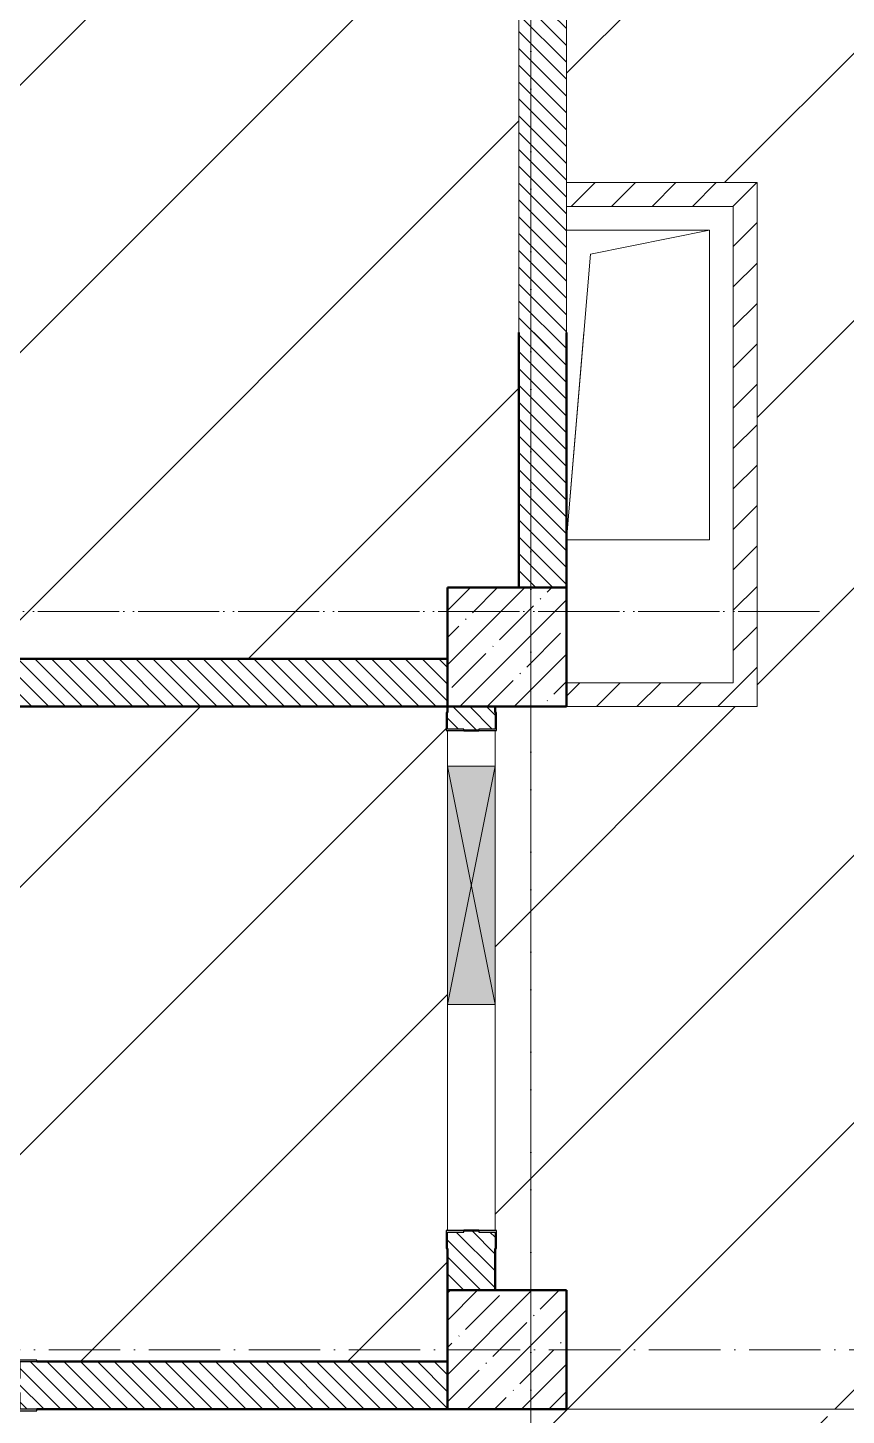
# Model space of a CAD drawing. Header units: millimetres. Extents: x -17017 to 628417, y -109036 to 199237.
# Drawn here: x 130247 to 133684, y 106670 to 112495 of the extents above; entities that cross this region are included whole.
import ezdxf

# ---------------------------------------------------------------- set-up
doc = ezdxf.new("R2010")
doc.units = ezdxf.units.MM
doc.linetypes.add('50_200_ШТРИХ_1Т_ш5_п1_п1_', pattern=[700, 500, -100, 0, -100])
for name, color, linetype, lineweight in [('3.1) ЖБ окна 1.2 м', 102, 'Continuous', 30), ('A-DETL-GENF-OTLN', 7, 'Continuous', 9), ('A-FLOR-____-OTLN', 7, 'Continuous', 9), ('A-GENM-____-MCUT', 7, 'Continuous', 25), ('A-GENM-____-OTLN', 7, 'Continuous', 9), ('A-GENM-____-OTLN-1', 7, 'Continuous', 25), ('A-GLAZ-____-OTLN', 7, 'Continuous', 9), ('A-WALL-____-MCUT', 7, 'Continuous', 13), ('A-WALL-____-MCUT-2', 7, 'Continuous', 50), ('A-WALL-____-PATT-1', 7, 'Continuous', 9), ('A-WALL-FNSH-MCUT-1', 7, 'Continuous', 9), ('I-WALL-____-OTLN', 7, 'Continuous', 9), ('S-COLS-____-MCUT', 7, 'Continuous', 50), ('S-COLS-____-OTLN', 7, 'Continuous', 9), ('S-GRID-____-OTLN-1', 7, '50_200_ШТРИХ_1Т_ш5_п1_п1_', 9), ('стяжа', 7, 'Continuous', 30)]:
    doc.layers.add(name, color=color, linetype=linetype, lineweight=lineweight)
pattern_1 = [(45, (-89000, -46181.04), (-114.04925, 114.04925), []), (45, (-88885.95, -46181.04), (-114.04925, 114.04925), [201.613, -40.323, 3.353, -36.97])]
pattern_2 = [(135, (43259.71, 63713.66), (-35.35534, -35.35534), [])]
pattern_3 = [(45, (-89000, -43231.04), (-114.04925, 114.04925), []), (45, (-88885.95, -43231.04), (-114.04925, 114.04925), [201.613, -40.323, 3.353, -36.97])]
pattern_4 = [(45, (43259.71, 63713.66), (-84.85281, 84.85281), [])]
pattern_5 = [(135, (43259.71, 63713.66), (-35.35534, -35.35534), [])]
pattern_6 = [(45, (43259.71, 63713.66), (-84.85281, 84.85281), [])]

# ---------------------------------------------------------------- blocks, each defined once
blk = doc.blocks.new('BSC_Колонна _Прямоугольная - 500х500-V53-АР1_План отверстий 2 этажа в осях 1-64_Ю-ЯЯ')
at = {"layer": 'S-COLS-____-OTLN'}
h = blk.add_hatch(dxfattribs=at)
h.set_pattern_fill('FP_63', color=256, style=0, pattern_type=2)
h.set_pattern_definition(pattern_1)
h.paths.add_polyline_path([(-250, -250), (250, -250), (250, 250), (-250, 250)], flags=0)
at = {"layer": 'S-COLS-____-MCUT'}
for p, q in [((250, 250), (-250, 250)), ((-250, 250), (-250, -250)), ((250, -250), (250, 250)), ((-250, -250), (250, -250))]:
    blk.add_line(p, q, dxfattribs=at)
blk = doc.blocks.new('BSC_Колонна _Прямоугольная - 500х500-V122-АР1_План отверстий 2 этажа в осях 1-64_Ю-ЯЯ')
at = {"layer": 'S-COLS-____-OTLN'}
h = blk.add_hatch(dxfattribs=at)
h.set_pattern_fill('FP_135', color=256, style=0, pattern_type=2)
h.set_pattern_definition(pattern_3)
h.paths.add_polyline_path([(-250, -250), (250, -250), (250, 250), (-250, 250)], flags=0)
at = {"layer": 'S-COLS-____-MCUT'}
for p, q in [((250, 250), (-250, 250)), ((-250, 250), (-250, -250)), ((250, -250), (250, 250)), ((-250, -250), (250, -250))]:
    blk.add_line(p, q, dxfattribs=at)
blk = doc.blocks.new('154_Стойка_СКБ_Уголок - СМ-2180_200-28268025-АР1_План отверстий 2 этажа в осях 1-64_Ю-ЯЯ')
at = {"layer": 'A-GENM-____-MCUT'}
for p, q in [((125, 156), (125, 81)), ((200, 156), (125, 156)), ((131, 81), (131, 150)), ((131, 150), (200, 150)), ((200, 150), (200, 156)), ((125, 81), (131, 81)), ((131, 19), (125, 19)), ((125, 19), (125, -56)), ((131, -50), (131, 19)), ((125, -56), (200, -56)), ((200, -50), (131, -50)), ((200, -56), (200, -50))]:
    blk.add_line(p, q, dxfattribs=at)
blk = doc.blocks.new('Фахверк_СКБ_Уголок - 200_3960_зеркало-28268689-АР1_План отверстий 2 этажа в осях 1-64_Ю-ЯЯ')
at = {"layer": 'A-GENM-____-MCUT'}
for p, q in [((200, 156), (125, 156)), ((125, 156), (125, 81)), ((131, 81), (131, 150)), ((131, 150), (200, 150)), ((200, 150), (200, 156)), ((125, 81), (131, 81)), ((131, 19), (125, 19)), ((125, 19), (125, -56)), ((131, -50), (131, 19)), ((125, -56), (200, -56)), ((200, -50), (131, -50)), ((200, -56), (200, -50))]:
    blk.add_line(p, q, dxfattribs=at)
blk = doc.blocks.new('Фахверк_СКБ_Уголок - 200_3960-28268576-АР1_План отверстий 2 этажа в осях 1-64_Ю-ЯЯ')
at = {"layer": 'A-GENM-____-MCUT'}
for p, q in [((200, 156), (125, 156)), ((125, 156), (125, 81)), ((131, 81), (131, 150)), ((131, 150), (200, 150)), ((200, 150), (200, 156)), ((125, 81), (131, 81)), ((131, 19), (125, 19)), ((125, 19), (125, -56)), ((131, -50), (131, 19)), ((125, -56), (200, -56)), ((200, -50), (131, -50)), ((200, -56), (200, -50))]:
    blk.add_line(p, q, dxfattribs=at)
blk = doc.blocks.new('AR_Отверстие прямоугольное _в плите_ - AR_Отверстие прямоугольное _в плите_-V180-АР1_План отверстий 2 этажа в осях 1-64_Ю-ЯЯ')
at = {"layer": 'A-GENM-____-OTLN'}
for p, q in [((300, 650), (-300, 650)), ((-200, 550), (300, 650)), ((300, -650), (300, 650)), ((-300, -650), (-200, 550)), ((-300, -650), (300, -650))]:
    blk.add_line(p, q, dxfattribs=at)
blk = doc.blocks.new('AR_Отверстие прямоугольное _в стене__БезПР - AR_Отверстие прямоугольное _в стене__БезПР-36789323-АР1_План отверстий 2 этажа в осях 1-64_Ю-ЯЯ')
at = {"layer": 'A-GLAZ-____-OTLN'}
blk.add_hatch(color=256, dxfattribs=at).paths.add_polyline_path([(-500, -100), (500, -100), (500, 100), (-500, 100)], flags=0)
at = {"layer": 'A-DETL-GENF-OTLN'}
for p, q in [((-500, -100), (-500, 100)), ((-500, 100), (500, 100)), ((500, 100), (-500, -100)), ((-500, 100), (500, -100)), ((500, 100), (-500, 100)), ((-500, 100), (-500, -100)), ((500, 100), (500, -100)), ((500, -100), (500, 100)), ((500, -100), (-500, -100)), ((-500, -100), (500, -100))]:
    blk.add_line(p, q, dxfattribs=at)
at = {"layer": 'A-GLAZ-____-OTLN'}
blk.add_line((500, 100), (-500, 100), dxfattribs=at)
blk = doc.blocks.new('BSC_Колонна _Прямоугольная - 500х500-V80-АР1_План отверстий 2 этажа в осях 1-64_А-ГГ')
at = {"layer": 'S-COLS-____-OTLN'}
h = blk.add_hatch(dxfattribs=at)
h.set_pattern_fill('FP_109', color=256, style=0, pattern_type=2)
h.set_pattern_definition(pattern_1)
h.paths.add_polyline_path([(-250, -250), (250, -250), (250, 250), (-250, 250)], flags=0)
at = {"layer": 'S-COLS-____-MCUT'}
for p, q in [((250, 250), (-250, 250)), ((-250, 250), (-250, -250)), ((250, -250), (250, 250)), ((-250, -250), (250, -250))]:
    blk.add_line(p, q, dxfattribs=at)
blk = doc.blocks.new('BSC_Колонна _Прямоугольная - 500х500-V126-АР1_План отверстий 2 этажа в осях 1-64_А-ГГ')
at = {"layer": 'S-COLS-____-OTLN'}
h = blk.add_hatch(dxfattribs=at)
h.set_pattern_fill('FP_156', color=256, style=0, pattern_type=2)
h.set_pattern_definition(pattern_3)
h.paths.add_polyline_path([(-250, -250), (250, -250), (250, 250), (-250, 250)], flags=0)
at = {"layer": 'S-COLS-____-MCUT'}
for p, q in [((250, 250), (-250, 250)), ((-250, 250), (-250, -250)), ((250, -250), (250, 250)), ((-250, -250), (250, -250))]:
    blk.add_line(p, q, dxfattribs=at)
blk = doc.blocks.new('154_Стойка_СКБ_Уголок - СМ-2180_200-28268025-АР1_План отверстий 2 этажа в осях 1-64_А-ГГ')
at = {"layer": 'A-GENM-____-MCUT'}
for p, q in [((125, 156), (125, 81)), ((200, 156), (125, 156)), ((131, 81), (131, 150)), ((131, 150), (200, 150)), ((200, 150), (200, 156)), ((125, 81), (131, 81)), ((131, 19), (125, 19)), ((125, 19), (125, -56)), ((131, -50), (131, 19)), ((125, -56), (200, -56)), ((200, -50), (131, -50)), ((200, -56), (200, -50))]:
    blk.add_line(p, q, dxfattribs=at)
blk = doc.blocks.new('Фахверк_СКБ_Уголок - 200_3960_зеркало-28268689-АР1_План отверстий 2 этажа в осях 1-64_А-ГГ')
at = {"layer": 'A-GENM-____-MCUT'}
for p, q in [((200, 156), (125, 156)), ((125, 156), (125, 81)), ((131, 81), (131, 150)), ((131, 150), (200, 150)), ((200, 150), (200, 156)), ((125, 81), (131, 81)), ((131, 19), (125, 19)), ((125, 19), (125, -56)), ((131, -50), (131, 19)), ((125, -56), (200, -56)), ((200, -50), (131, -50)), ((200, -56), (200, -50))]:
    blk.add_line(p, q, dxfattribs=at)
blk = doc.blocks.new('Фахверк_СКБ_Уголок - 200_3960-28268576-АР1_План отверстий 2 этажа в осях 1-64_А-ГГ')
at = {"layer": 'A-GENM-____-MCUT'}
for p, q in [((200, 156), (125, 156)), ((125, 156), (125, 81)), ((131, 81), (131, 150)), ((131, 150), (200, 150)), ((200, 150), (200, 156)), ((125, 81), (131, 81)), ((131, 19), (125, 19)), ((125, 19), (125, -56)), ((131, -50), (131, 19)), ((125, -56), (200, -56)), ((200, -50), (131, -50)), ((200, -56), (200, -50))]:
    blk.add_line(p, q, dxfattribs=at)
blk = doc.blocks.new('AR_Отверстие прямоугольное _в плите_ - AR_Отверстие прямоугольное _в плите_-30552544-АР1_План отверстий 2 этажа в осях 1-64_А-ГГ')
at = {"layer": 'A-GENM-____-OTLN'}
for p, q in [((-300, -650), (-227.5, 220.1)), ((300, -650), (300, 220.1)), ((-300, -650), (300, -650))]:
    blk.add_line(p, q, dxfattribs=at)
blk = doc.blocks.new('AR_Отверстие прямоугольное _в стене__БезПР - AR_Отверстие прямоугольное _в стене__БезПР-36789323-АР1_План отверстий 2 этажа в осях 1-64_А-ГГ')
at = {"layer": 'A-GLAZ-____-OTLN'}
blk.add_hatch(color=256, dxfattribs=at).paths.add_polyline_path([(-500, -100), (500, -100), (500, 100), (-500, 100)], flags=0)
at = {"layer": 'A-DETL-GENF-OTLN'}
for p, q in [((-500, -100), (-500, 100)), ((-500, 100), (500, 100)), ((500, 100), (-500, -100)), ((-500, 100), (500, -100)), ((500, 100), (-500, 100)), ((-500, 100), (-500, -100)), ((500, 100), (500, -100)), ((500, -100), (500, 100)), ((500, -100), (-500, -100)), ((-500, -100), (500, -100))]:
    blk.add_line(p, q, dxfattribs=at)
at = {"layer": 'A-GLAZ-____-OTLN'}
blk.add_line((500, 100), (-500, 100), dxfattribs=at)
blk = doc.blocks.new('2этаж')
at = {"layer": 'S-GRID-____-OTLN-1', "color": 251, "ltscale": 0.6, "true_color": 0x636466}
for p, q in [((73508.3, 549908.8), (73508.3, 498997)), ((73508.3, 508896.9), (73508.3, 454533.3)), ((51735.1, 505347), (74727.1, 505347)), ((53374.4, 505347), (74727.1, 505347)), ((58880.7, 502247), (88334.7, 502247)), ((58880.7, 502247), (88334.7, 502247))]:
    blk.add_line(p, q, dxfattribs=at)

msp = doc.modelspace()

# ---------------------------------------------------------------- hatches: boundary and pattern name
at = {"layer": 'A-WALL-____-PATT-1'}
h = msp.add_hatch(dxfattribs=at)
h.set_pattern_fill('FP_6', color=256, style=0, pattern_type=2)
h.set_pattern_definition(pattern_2)
h.paths.add_polyline_path([(132509.7, 110144.7), (132509.7, 115394.7), (132309.7, 115394.7), (132309.7, 110144.7)], flags=0)
h = msp.add_hatch(dxfattribs=at)
h.set_pattern_fill('FP_4', color=256, style=0, pattern_type=2)
h.set_pattern_definition(pattern_4)
h.paths.add_polyline_path([(133209.7, 111744.7), (133209.7, 111844.7), (132509.7, 111844.7), (132509.7, 111744.7)], flags=0)
h = msp.add_hatch(dxfattribs=at)
h.set_pattern_fill('FP_4', color=256, style=0, pattern_type=2)
h.set_pattern_definition(pattern_4)
h.paths.add_polyline_path([(133209.7, 109744.7), (133309.7, 109744.7), (133309.7, 111844.7), (133209.7, 111844.7), (133209.7, 111251.8)], flags=0)
h = msp.add_hatch(dxfattribs=at)
h.set_pattern_fill('FP_6', color=256, style=0, pattern_type=2)
h.set_pattern_definition(pattern_5)
h.paths.add_polyline_path([(132509.7, 110144.7), (132509.7, 111214.8), (132309.7, 111214.8), (132309.7, 110144.7)], flags=0)
h = msp.add_hatch(dxfattribs=at)
h.set_pattern_fill('FP_4', color=256, style=0, pattern_type=2)
h.set_pattern_definition(pattern_6)
h.paths.add_polyline_path([(133309.7, 109744.7), (133309.7, 111214.8), (133209.7, 111214.8), (133209.7, 109744.7)], flags=0)
h = msp.add_hatch(dxfattribs=at)
h.set_pattern_fill('FP_6', color=256, style=0, pattern_type=2)
h.set_pattern_definition(pattern_2)
h.paths.add_polyline_path([(132009.7, 109644.7), (132009.7, 109844.7), (129459.7, 109844.7), (129459.7, 109644.7), (131619.6, 109644.7)], flags=0)
h.paths.add_polyline_path([(126834.7, 109644.7), (126903.7, 109644.7), (126903.7, 109713.7), (126909.7, 109713.7), (126909.7, 109775.7), (126903.7, 109775.7), (126903.7, 109844.7), (126659.7, 109844.7), (126659.7, 109644.7), (126703.7, 109644.7)], flags=0)
h.paths.add_polyline_path([(128134.7, 109644.7), (128359.7, 109644.7), (128359.7, 109844.7), (128065.7, 109844.7), (128065.7, 109775.7), (128059.7, 109775.7), (128059.7, 109713.7), (128065.7, 109713.7), (128065.7, 109644.7), (128084.6, 109644.7)], flags=0)
h = msp.add_hatch(dxfattribs=at)
h.set_pattern_fill('FP_6', color=256, style=0, pattern_type=2)
h.set_pattern_definition(pattern_5)
h.paths.add_polyline_path([(132009.7, 109644.7), (132009.7, 109844.7), (129459.7, 109844.7), (129459.7, 109644.7), (131619.2, 109644.7)], flags=0)
h.paths.add_polyline_path([(128359.7, 109644.7), (128359.7, 109844.7), (128065.7, 109844.7), (128065.7, 109775.7), (128059.7, 109775.7), (128059.7, 109713.7), (128065.7, 109713.7), (128065.7, 109644.7), (128134.7, 109644.7)], flags=0)
h.paths.add_polyline_path([(126834.7, 109644.7), (126903.7, 109644.7), (126903.7, 109713.7), (126909.7, 109713.7), (126909.7, 109775.7), (126903.7, 109775.7), (126903.7, 109844.7), (126659.7, 109844.7), (126659.7, 109644.7)], flags=0)
h = msp.add_hatch(dxfattribs=at)
h.set_pattern_fill('FP_4', color=256, style=0, pattern_type=2)
h.set_pattern_definition(pattern_4)
h.paths.add_polyline_path([(132509.7, 109644.7), (133309.7, 109644.7), (133309.7, 109744.7), (132509.7, 109744.7)], flags=0)
h = msp.add_hatch(dxfattribs=at)
h.set_pattern_fill('FP_4', color=256, style=0, pattern_type=2)
h.set_pattern_definition(pattern_6)
h.paths.add_polyline_path([(132509.7, 109644.7), (133309.7, 109644.7), (133309.7, 109744.7), (132509.7, 109744.7)], flags=0)
h = msp.add_hatch(dxfattribs=at)
h.set_pattern_fill('FP_6', color=256, style=0, pattern_type=2)
h.set_pattern_definition(pattern_2)
h.paths.add_polyline_path([(132009.7, 107194.7), (132209.7, 107194.7), (132209.7, 107438.7), (132140.7, 107438.7), (132140.7, 107444.7), (132078.7, 107444.7), (132078.7, 107438.7), (132009.7, 107438.7), (132009.7, 107369.7)], flags=0)
h.paths.add_polyline_path([(132078.7, 109544.7), (132140.7, 109544.7), (132140.7, 109550.7), (132209.7, 109550.7), (132209.7, 109644.7), (132009.7, 109644.7), (132009.7, 109550.7), (132078.7, 109550.7)], flags=0)
h = msp.add_hatch(dxfattribs=at)
h.set_pattern_fill('FP_6', color=256, style=0, pattern_type=2)
h.set_pattern_definition(pattern_5)
h.paths.add_polyline_path([(132209.7, 107194.7), (132209.7, 107438.7), (132140.7, 107438.7), (132140.7, 107444.7), (132078.7, 107444.7), (132078.7, 107438.7), (132009.7, 107438.7), (132009.7, 107194.7)], flags=0)
h.paths.add_polyline_path([(132140.7, 109544.7), (132140.7, 109550.7), (132209.7, 109550.7), (132209.7, 109644.7), (132009.7, 109644.7), (132009.7, 109550.7), (132078.7, 109550.7), (132078.7, 109544.7)], flags=0)
h = msp.add_hatch(dxfattribs=at)
h.set_pattern_fill('FP_6', color=256, style=0, pattern_type=2)
h.set_pattern_definition(pattern_2)
h.paths.add_polyline_path([(131619.6, 106694.7), (132009.7, 106694.7), (132009.7, 106894.7), (130215.7, 106894.7), (130215.7, 106825.7), (130209.7, 106825.7), (130209.7, 106763.7), (130215.7, 106763.7), (130215.7, 106694.7), (130284.7, 106694.7)], flags=0)
h.paths.add_polyline_path([(128203.7, 106694.7), (128203.7, 106763.7), (128209.7, 106763.7), (128209.7, 106825.7), (128203.7, 106825.7), (128203.7, 106894.7), (126659.7, 106894.7), (126659.7, 106694.7), (128134.7, 106694.7)], flags=0)
h = msp.add_hatch(dxfattribs=at)
h.set_pattern_fill('FP_6', color=256, style=0, pattern_type=2)
h.set_pattern_definition(pattern_5)
h.paths.add_polyline_path([(131619.2, 106694.7), (132009.7, 106694.7), (132009.7, 106894.7), (130215.7, 106894.7), (130215.7, 106825.7), (130209.7, 106825.7), (130209.7, 106763.7), (130215.7, 106763.7), (130215.7, 106694.7), (130284.7, 106694.7)], flags=0)
h.paths.add_polyline_path([(128084.3, 106694.7), (128203.7, 106694.7), (128203.7, 106763.7), (128209.7, 106763.7), (128209.7, 106825.7), (128203.7, 106825.7), (128203.7, 106894.7), (126659.7, 106894.7), (126659.7, 106694.7)], flags=0)
at = {"layer": 'стяжа'}
h = msp.add_hatch(dxfattribs=at)
h.set_pattern_fill('ANSI31', color=5, scale=250)
h.paths.add_polyline_path([(120759.7, 115244.7), (120759.7, 115394.7), (120759.7, 115894.7), (120759.7, 116394.7), (121259.7, 116394.7), (121759.7, 116394.7), (122944.7, 116394.7), (123294.7, 116394.7), (126559.7, 116394.7), (126559.7, 115894.7), (126659.7, 115894.7), (126859.7, 115894.7), (127559.7, 115894.7), (128969.7, 115894.7), (129669.7, 115894.7), (130924.7, 115894.7), (130924.7, 118894.7), (130809.7, 118894.7), (130759.7, 118894.7), (130369.7, 118894.7), (129919.7, 118894.7), (129684.7, 118894.7), (129684.7, 118888.7), (129615.7, 118888.7), (129609.7, 118888.7), (129534.7, 118888.7), (129184.7, 118894.7), (129184.7, 118888.7), (129109.7, 118888.7), (129103.7, 118888.7), (129034.7, 118888.7), (128719.7, 118894.7), (128269.7, 118894.7), (128034.7, 118894.7), (128034.7, 118888.7), (127965.7, 118888.7), (127959.7, 118888.7), (127884.7, 118888.7), (127159.7, 118894.7), (126859.7, 118894.7), (126659.7, 118894.7), (126159.7, 118894.7), (124219.7, 118894.7), (123869.7, 118894.7), (123534.7, 118894.7), (123534.7, 118888.7), (123459.7, 118888.7), (123453.7, 118888.7), (123384.7, 118888.7), (122534.7, 118894.2), (122534.7, 118888.7), (122465.7, 118888.7), (122459.7, 118888.7), (122384.7, 118888.7), (121259.7, 118894.7), (120759.7, 118894.7), (120609.7, 118894.7), (119909.7, 118894.7), (119784.7, 118894.7), (119784.7, 118888.7), (119709.7, 118888.7), (119703.7, 118888.7), (119634.7, 118888.7), (119409.7, 118894.7), (118709.7, 118894.7), (118634.7, 118894.7), (118634.7, 118888.7), (118565.7, 118888.7), (118559.7, 118888.7), (118484.7, 118888.7), (118259.7, 118894.7), (118259.7, 118844.7), (118259.7, 118344.7), (118209.7, 118344.7), (118209.7, 118244.7), (118009.7, 118244.7), (118009.7, 118169.7), (118015.7, 118169.7), (118015.7, 118094.7), (118009.7, 116294.7), (118015.7, 116294.7), (118015.7, 116219.7), (118009.7, 115894.7), (118259.7, 115894.7), (118259.7, 115394.7), (118209.7, 115394.7), (118209.7, 115294.7), (118009.7, 115294.7), (118009.7, 115169.7), (118015.7, 115169.7), (118015.7, 115094.7), (118009.7, 113294.7), (118015.7, 113294.7), (118015.7, 113219.7), (118009.7, 112169.7), (118015.7, 112169.7), (118015.7, 112094.7), (118009.7, 110294.7), (118015.7, 110294.7), (118015.7, 110219.7), (118009.7, 110144.7), (118259.7, 110144.7), (118259.7, 109644.7), (118209.7, 109644.7), (118209.7, 109544.7), (118009.7, 109544.7), (118009.7, 109169.7), (118015.7, 109169.7), (118015.7, 109094.7), (118009.7, 107294.7), (118015.7, 107294.7), (118015.7, 107219.7), (118009.7, 107194.7), (118259.7, 107194.7), (118259.7, 106894.7), (120759.7, 106894.7), (120759.7, 107194.7), (121259.7, 107194.7), (121259.7, 106894.7), (126159.7, 106894.7), (126159.7, 107194.7), (126659.7, 107194.7), (126659.7, 106894.7), (128134.7, 106894.7), (128134.7, 106900.7), (128209.7, 106900.7), (130209.7, 106894.7), (130209.7, 106900.7), (130284.7, 106900.7), (132009.7, 106894.7), (132009.7, 107194.7), (132009.7, 107369.7), (132003.7, 107369.7), (132003.7, 107444.7), (132009.7, 108394.7), (132009.7, 109394.7), (132009.7, 109544.7), (132003.7, 109544.7), (132003.7, 109619.7), (132009.7, 109644.7), (129459.7, 109644.7), (128359.7, 109644.7), (128134.7, 109644.7), (128134.7, 109638.7), (128059.7, 109638.7), (128053.7, 109638.7), (127984.7, 109638.7), (126984.7, 109644.3), (126984.7, 109638.7), (126915.7, 109638.7), (126909.7, 109638.7), (126834.7, 109638.7), (126659.7, 109644.7), (126159.7, 109644.7), (121259.7, 109644.7), (120759.7, 109644.7), (120759.7, 110144.7), (120759.7, 110644.7), (120759.7, 111214.8), (120759.7, 114744.7)])
h = msp.add_hatch(dxfattribs=at)
h.set_pattern_fill('ANSI31', color=5, scale=250)
h.paths.add_polyline_path([(144259.7, 113444.7), (142409.7, 113444.7), (140859.7, 113444.7), (140359.7, 113444.7), (140359.7, 112594.7), (140359.7, 110994.7), (140359.7, 110794.7), (144259.7, 110794.7), (144259.7, 111794.7)])
h.paths.add_polyline_path([(140109.7, 112594.7), (140109.7, 112994.7), (138359.7, 112994.7), (138309.7, 112994.7), (137709.7, 112994.7), (136609.7, 112994.7), (136509.7, 112994.7), (136509.7, 113194.7), (136509.7, 113694.7), (136509.7, 114019.7), (136503.7, 114019.7), (136503.7, 114094.7), (136503.7, 114100.7), (136503.7, 114169.7), (136509.2, 115019.7), (136503.7, 115019.7), (136503.7, 115088.7), (136503.7, 115094.7), (136503.7, 115169.7), (136509.7, 115394.7), (136509.7, 115894.7), (136509.7, 116269.7), (136503.7, 116269.7), (136503.7, 116344.7), (136503.7, 116350.7), (136503.7, 116419.7), (136509.3, 117419.7), (136503.7, 117419.7), (136503.7, 117488.7), (136503.7, 117494.7), (136503.7, 117569.7), (136509.7, 118894.7), (132509.7, 118894.7), (132009.7, 118894.7), (131124.7, 118894.7), (131124.7, 115894.7), (132009.7, 115894.7), (132509.7, 115894.7), (133309.7, 115894.7), (133309.7, 113694.7), (132509.7, 113694.7), (132509.7, 111844.7), (133309.7, 111844.7), (133309.7, 109644.7), (132509.7, 109644.7), (132209.7, 109644.7), (132209.7, 109619.7), (132215.7, 109619.7), (132215.7, 109544.7), (132209.7, 109394.7), (132209.7, 108394.7), (132209.7, 107444.7), (132215.7, 107444.7), (132215.7, 107369.7), (132209.7, 107194.7), (132509.7, 107194.7), (132509.7, 106694.7), (135959.7, 106694.7), (135959.7, 107194.7), (136459.7, 107194.7), (136459.7, 110544.7), (135959.7, 110544.7), (135959.7, 111044.7), (136459.7, 111044.7), (136459.7, 110744.7), (140109.7, 110744.7), (140109.7, 110994.7)])
h = msp.add_hatch(dxfattribs=at)
h.set_pattern_fill('ANSI31', color=5, scale=250)
h.paths.add_polyline_path([(132309.7, 115394.7), (132009.7, 115394.7), (132009.7, 115694.7), (131124.7, 115694.7), (130924.7, 115694.7), (129669.7, 115694.7), (128969.7, 115694.7), (127559.7, 115694.7), (126859.7, 115694.7), (126659.7, 115694.7), (126659.7, 115394.7), (126659.7, 113694.7), (126659.7, 113644.7), (126659.7, 112494.7), (126659.7, 112448.7), (126659.7, 111840.7), (126659.7, 111794.7), (126659.7, 110644.7), (126659.7, 110598.7), (126659.7, 110144.7), (126659.7, 109844.7), (126834.7, 109844.7), (126834.7, 109850.7), (126909.7, 109850.7), (126915.7, 109850.7), (126984.7, 109850.7), (127984.7, 109845.1), (127984.7, 109850.7), (128053.7, 109850.7), (128059.7, 109850.7), (128134.7, 109850.7), (128259.7, 109847.4), (128259.7, 110494.7), (129559.7, 110494.7), (129559.7, 109844.7), (132009.7, 109844.7), (132009.7, 110144.7), (132309.7, 110144.7), (132309.7, 111214.8)])
h.paths.add_polyline_path([(126559.7, 113644.7), (126559.7, 113694.7), (126559.7, 115394.7), (126159.7, 115394.7), (126159.7, 115694.7), (125909.7, 115694.7), (125409.7, 115694.7), (124169.7, 115694.7), (124169.7, 113944.7), (124169.7, 113894.7), (124169.7, 113524.7), (124169.7, 113264.7), (124169.7, 112644.7), (124169.7, 112344.7), (124169.7, 112194.7), (126559.7, 112194.7), (126559.7, 112448.7), (126559.7, 112494.7)], flags=17)
h.paths.add_polyline_path([(125539.7, 114439.7), (125054.7, 114439.7), (125054.7, 114459.7), (125314.7, 114459.7), (125314.7, 115659.7), (125334.7, 115659.7), (125334.7, 114459.7), (125539.7, 114459.7)], flags=16)
h.paths.add_polyline_path([(126189.7, 114439.7), (126189.7, 114459.7), (126524.7, 114459.7), (126524.7, 114439.7)], flags=16)
h.paths.add_polyline_path([(124404.7, 114439.7), (124204.7, 114439.7), (124204.7, 114459.7), (124404.7, 114459.7)], flags=16)
h.paths.add_polyline_path([(125259.7, 115194.7), (125059.7, 115194.7), (125059.7, 115394.7), (125259.7, 115394.7)], flags=16)
h.paths.add_polyline_path([(126559.7, 111214.8), (126559.7, 111794.7), (126559.7, 111840.7), (126559.7, 112094.7), (123719.7, 112094.7), (123719.7, 113264.7), (123719.7, 113524.7), (123719.7, 113894.7), (123719.7, 113944.7), (123719.7, 115694.7), (123294.7, 115694.7), (122944.7, 115694.7), (122529.7, 115694.7), (122529.7, 110874.7), (121409.7, 110874.7), (121409.7, 109844.7), (126159.7, 109844.7), (126159.7, 110144.7), (126559.7, 110144.7), (126559.7, 110598.7), (126559.7, 110644.7)])
h.paths.add_polyline_path([(121759.7, 110644.7), (121759.7, 110444.7), (121459.7, 110444.7), (121459.7, 110644.7)], flags=16)
h = msp.add_hatch(dxfattribs=at)
h.set_pattern_fill('ANSI31', color=5, scale=250)
h.paths.add_polyline_path([(144147.7, 64344.7), (143897.7, 64344.7), (143897.7, 65744.7), (144147.7, 65744.7), (144147.7, 70352.7), (143909.7, 70352.7), (143909.7, 70932.7), (137521.7, 70932.7), (137521.7, 67482.7), (137221.7, 67482.7), (137221.7, 64682.7), (136821.7, 64682.7), (136821.7, 62406.7), (137121.7, 62406.7), (137121.7, 62194.7), (143897.7, 62194.7), (143897.7, 62406.7), (144147.7, 62406.7)])
edge = h.paths.add_edge_path(flags=16)
edge.add_arc((142258.9, 66444.5), 240, 0, 360)
h.paths.add_polyline_path([(143897.7, 74744.7), (144147.7, 74744.7), (144147.7, 79339.7), (143889.7, 79339.7), (143889.7, 79932.7), (137321.7, 79932.7), (137321.7, 78582.7), (136821.7, 78582.7), (136821.7, 75806.7), (137221.7, 75806.7), (137221.7, 73682.7), (136821.7, 73682.7), (136821.7, 71444.7), (144147.7, 71444.7), (144147.7, 73344.7), (143897.7, 73344.7)])
edge = h.paths.add_edge_path(flags=16)
edge.add_arc((140122.9, 75543.5), 240, 0, 360)
edge = h.paths.add_edge_path()
edge.add_arc((140122.9, 92549.1), 240, 0, 360)
h.paths.add_polyline_path([(144147.7, 100682.7), (143897.7, 100682.7), (143897.7, 101406.7), (144147.7, 101406.7), (144147.7, 103977.7), (143814.7, 103977.7), (143814.7, 104277.7), (144147.7, 104277.7), (144147.7, 106032.7), (143897.7, 106032.7), (143897.7, 106756.7), (144147.7, 106756.7), (144147.7, 109544.7), (143897.7, 109544.7), (143897.7, 110182.7), (137121.7, 110182.7), (137121.7, 109882.7), (136821.7, 109882.7), (136821.7, 107906.7), (137271.7, 107906.7), (137271.7, 106032.7), (136821.7, 106032.7), (136821.7, 103006.7), (137271.7, 103006.7), (137271.7, 100682.7), (136821.7, 100682.7), (136821.7, 98406.7), (143907.7, 98406.7), (143907.7, 98744.7), (144147.7, 98744.7)])
edge = h.paths.add_edge_path(flags=16)
edge.add_arc((139925.9, 103448.4), 240, 0, 360)
h.paths.add_polyline_path([(136397.7, 105682.7), (135847.7, 105682.7), (135847.7, 107306.7), (136397.7, 107306.7), (136397.7, 110432.7), (136459.7, 110738.7), (136459.7, 107000.7), (132209.7, 106500.7), (132209.7, 109338.7), (132321.7, 109532.7), (132321.7, 107306.7), (132621.7, 107306.7), (132621.7, 90006.7), (133221.7, 90006.7), (133221.7, 88794.7), (136397.7, 88794.7)])
edge = h.paths.add_edge_path(flags=16)
edge.add_arc((135395.7, 104177.1), 240, 0, 360)
h.paths.add_polyline_path([(136397.7, 88794.7), (133221.7, 88794.7), (133221.7, 86232.7), (132621.7, 83251.2), (132621.7, 69906.7), (133121.7, 69906.7), (133121.7, 62156.7), (136061.7, 62156.7), (136061.7, 62406.7), (136397.7, 88494.7)])
edge = h.paths.add_edge_path(flags=16)
edge.add_arc((134875.9, 76434.7), 240, 0, 360)
h.paths.add_polyline_path([(144147.7, 88326.7), (143897.7, 88326.7), (143897.7, 88682.7), (137271.7, 88682.7), (137271.7, 87982.7), (136821.7, 87982.7), (136821.7, 86014.7), (137421.7, 86014.7), (137421.7, 84582.7), (137221.7, 84582.7), (137221.7, 82684.7), (136821.7, 82684.7), (136821.7, 80444.7), (143897.7, 80444.7), (143897.7, 80739.2), (144147.7, 80739.2), (144147.7, 82682.7), (143897.7, 82682.7), (143897.7, 83406.7), (144147.7, 83406.7)])
edge = h.paths.add_edge_path(flags=16)
edge.add_arc((142332.9, 82335.2), 240, 0, 360)
h.paths.add_polyline_path([(141916.2, 82101.8), (142579.3, 82101.8), (142579.3, 82581.8), (141916.2, 82581.8)], flags=16)

# ---------------------------------------------------------------- linework, layer by layer
at = {"layer": 'A-FLOR-____-OTLN'}
for p, q in [((132509.7, 111644.7), (133109.7, 111644.7)), ((133109.7, 111644.7), (133109.7, 110344.7)), ((133109.7, 111214.8), (133109.7, 110344.7)), ((133109.7, 110344.7), (132509.7, 110344.7)), ((133109.7, 110344.7), (132509.7, 110344.7)), ((132509.7, 106694.7), (135959.7, 106694.7)), ((132509.7, 106694.7), (135959.7, 106694.7))]:
    msp.add_line(p, q, dxfattribs=at)
at = {"layer": 'A-WALL-____-MCUT'}
for p, q in [((132309.7, 115394.7), (132309.7, 110144.7)), ((132509.7, 110144.7), (132509.7, 115394.7)), ((132009.7, 109844.7), (129459.7, 109844.7)), ((129459.7, 109644.7), (132009.7, 109644.7)), ((132009.7, 109644.7), (132009.7, 109619.7)), ((132209.7, 109619.7), (132209.7, 109644.7)), ((132078.7, 109544.7), (132140.7, 109544.7)), ((132140.7, 107444.7), (132078.7, 107444.7)), ((132009.7, 107369.7), (132009.7, 107194.7)), ((132209.7, 107194.7), (132209.7, 107369.7)), ((132009.7, 106894.7), (130284.7, 106894.7)), ((130284.7, 106694.7), (132009.7, 106694.7))]:
    msp.add_line(p, q, dxfattribs=at)
at = {"layer": 'A-WALL-____-MCUT-2'}
for p, q in [((132309.7, 111214.8), (132309.7, 110144.7)), ((132509.7, 110144.7), (132509.7, 111214.8)), ((132009.7, 109844.7), (129459.7, 109844.7)), ((129459.7, 109644.7), (132009.7, 109644.7)), ((132009.7, 109644.7), (132009.7, 109619.7)), ((132209.7, 109619.7), (132209.7, 109644.7)), ((132078.7, 109544.7), (132140.7, 109544.7)), ((132140.7, 107444.7), (132078.7, 107444.7)), ((132009.7, 107369.7), (132009.7, 107194.7)), ((132209.7, 107194.7), (132209.7, 107369.7)), ((132009.7, 106894.7), (130284.7, 106894.7)), ((130284.7, 106694.7), (132009.7, 106694.7))]:
    msp.add_line(p, q, dxfattribs=at)
at = {"layer": 'A-WALL-FNSH-MCUT-1'}
for p, q in [((133309.7, 111844.7), (132509.7, 111844.7)), ((133309.7, 109644.7), (133309.7, 111844.7)), ((132509.7, 111744.7), (133209.7, 111744.7)), ((133209.7, 111744.7), (133209.7, 109744.7)), ((133209.7, 111214.8), (133209.7, 109744.7)), ((133309.7, 109644.7), (133309.7, 111214.8)), ((133209.7, 109744.7), (132509.7, 109744.7)), ((133209.7, 109744.7), (132509.7, 109744.7)), ((132509.7, 109644.7), (133309.7, 109644.7)), ((132509.7, 109644.7), (133309.7, 109644.7))]:
    msp.add_line(p, q, dxfattribs=at)
at = {"layer": 'I-WALL-____-OTLN'}
for p, q in [((132009.7, 109394.7), (132009.7, 109544.7)), ((132009.7, 109394.7), (132009.7, 109544.7)), ((132209.7, 109544.7), (132209.7, 109394.7)), ((132209.7, 109544.7), (132209.7, 109394.7)), ((132009.7, 107444.7), (132009.7, 108394.7)), ((132009.7, 107444.7), (132009.7, 108394.7)), ((132209.7, 108394.7), (132209.7, 107444.7)), ((132209.7, 108394.7), (132209.7, 107444.7))]:
    msp.add_line(p, q, dxfattribs=at)

# ---------------------------------------------------------------- block references
at = {"layer": '3.1) ЖБ окна 1.2 м'}
msp.add_blockref('2этаж', (58851.4, -395302.3), dxfattribs=at)
at = {"layer": 'A-GENM-____-OTLN'}
for name in ['AR_Отверстие прямоугольное _в плите_ - AR_Отверстие прямоугольное _в плите_-V180-АР1_План отверстий 2 этажа в осях 1-64_Ю-ЯЯ', 'AR_Отверстие прямоугольное _в плите_ - AR_Отверстие прямоугольное _в плите_-30552544-АР1_План отверстий 2 этажа в осях 1-64_А-ГГ']:
    msp.add_blockref(name, (132809.7, 110994.7), dxfattribs=at)
at = {"layer": 'A-GENM-____-OTLN-1'}
for name, p, rotation in [('Фахверк_СКБ_Уголок - 200_3960_зеркало-28268689-АР1_План отверстий 2 этажа в осях 1-64_Ю-ЯЯ', (132159.7, 109419.7), 90), ('Фахверк_СКБ_Уголок - 200_3960_зеркало-28268689-АР1_План отверстий 2 этажа в осях 1-64_А-ГГ', (132159.7, 109419.7), 90), ('Фахверк_СКБ_Уголок - 200_3960-28268576-АР1_План отверстий 2 этажа в осях 1-64_Ю-ЯЯ', (132059.7, 107569.7), 270), ('Фахверк_СКБ_Уголок - 200_3960-28268576-АР1_План отверстий 2 этажа в осях 1-64_А-ГГ', (132059.7, 107569.7), 270)]:
    msp.add_blockref(name, p, dxfattribs=dict(at, rotation=rotation))
for name in ['154_Стойка_СКБ_Уголок - СМ-2180_200-28268025-АР1_План отверстий 2 этажа в осях 1-64_Ю-ЯЯ', '154_Стойка_СКБ_Уголок - СМ-2180_200-28268025-АР1_План отверстий 2 этажа в осях 1-64_А-ГГ']:
    msp.add_blockref(name, (130084.7, 106744.7), dxfattribs=at)
at = {"layer": 'A-GLAZ-____-OTLN', "rotation": 90}
for name in ['AR_Отверстие прямоугольное _в стене__БезПР - AR_Отверстие прямоугольное _в стене__БезПР-36789323-АР1_План отверстий 2 этажа в осях 1-64_Ю-ЯЯ', 'AR_Отверстие прямоугольное _в стене__БезПР - AR_Отверстие прямоугольное _в стене__БезПР-36789323-АР1_План отверстий 2 этажа в осях 1-64_А-ГГ']:
    msp.add_blockref(name, (132109.7, 108894.7), dxfattribs=at)
at = {"layer": 'S-COLS-____-OTLN'}
for name, p in [('BSC_Колонна _Прямоугольная - 500х500-V53-АР1_План отверстий 2 этажа в осях 1-64_Ю-ЯЯ', (132259.7, 109894.7)), ('BSC_Колонна _Прямоугольная - 500х500-V80-АР1_План отверстий 2 этажа в осях 1-64_А-ГГ', (132259.7, 109894.7)), ('BSC_Колонна _Прямоугольная - 500х500-V122-АР1_План отверстий 2 этажа в осях 1-64_Ю-ЯЯ', (132259.7, 106944.7)), ('BSC_Колонна _Прямоугольная - 500х500-V126-АР1_План отверстий 2 этажа в осях 1-64_А-ГГ', (132259.7, 106944.7))]:
    msp.add_blockref(name, p, dxfattribs=at)

doc.saveas('drawing.dxf')
